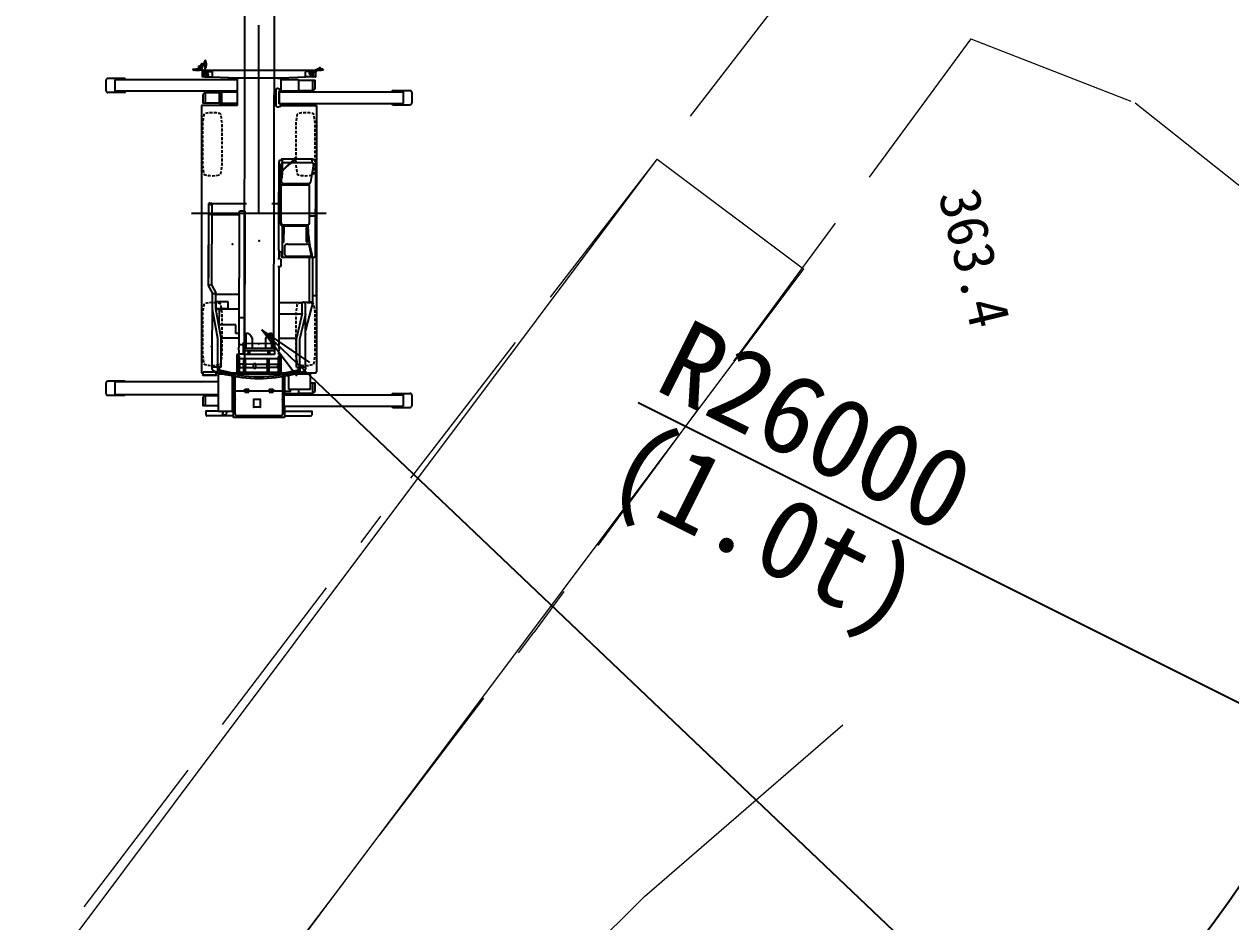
# Model space of a CAD drawing. Header units: millimetres. Extents: x -2078669 to -1085629, y -5987148 to 310365.
# Drawn here: x -1668783 to -1642407, y -5047794 to -5028176 of the extents above; entities that cross this region are included whole.
import ezdxf

# ---------------------------------------------------------------- set-up
doc = ezdxf.new("R2010")
doc.units = ezdxf.units.MM
doc.header["$LTSCALE"] = 500
doc.header["$PDSIZE"] = 300
doc.linetypes.add('DASHED2', pattern=[0.375, 0.25, -0.125])
doc.layers.get('Defpoints').update_dxf_attribs({"color": 153})
for name, color, linetype, lineweight in [('D-BGD', 7, 'Continuous', 13), ('D-BYP-STR8', 5, 'Continuous', 25), ('D-BYP-STRB', 5, 'Continuous', 25)]:
    doc.layers.add(name, color=color, linetype=linetype, lineweight=lineweight)
doc.styles.add('MS ゴシック', font='MS Gothic.ttf')
doc.dimstyles.new('DIM-500-F', dxfattribs={"dimscale": 500, "dimtxt": 3.5, "dimasz": 2.5, "dimexe": 0, "dimexo": 2, "dimgap": 0.8, "dimtad": 1, "dimdec": 0, "dimzin": 0, "dimdsep": 46, "dimtxsty": 'MS ゴシック', "dimblk": 'OPEN', "dimcen": 0.1, "dimclrd": 256, "dimclre": 256, "dimclrt": 256, "dimaunit": 1, "dimadec": 4, "dimazin": 0, "dimtfac": 1, "dimtdec": 0, "dimtmove": 2, "dimatfit": 3, "dimldrblk": 'OPEN', "dimfxl": 1, "dimtolj": 1, "dimtzin": 0, "dimlwd": -1, "dimlwe": -1, "dimarcsym": 2})

# ---------------------------------------------------------------- blocks, each defined once
blk = doc.blocks.new('河川平面')
at = {"layer": 'D-BGD', "linetype": 'Continuous'}
for p, q in [((1659033, -2789720, 363439), (1656740, -2792687, 363467)), ((1662877, -2790999, 363310), (1660652, -2794018, 363366)), ((1662877, -2790999, 363310), (1666372, -2792357, 363310)), ((1666469, -2792395, 363310), (1669405, -2794727, 363268)), ((1655975, -2793677, 363477), (1653682, -2796644, 363505)), ((1659912, -2795023, 363384), (1657688, -2798043, 363440)), ((1652918, -2797632, 363514), (1650625, -2800600, 363542)), ((1656947, -2799049, 363459), (1654723, -2802068, 363515)), ((1649548, -2802003, 363555), (1649983, -2801431, 363550)), ((1646522, -2805984, 363586), (1648791, -2802998, 363563)), ((1653982, -2803074, 363533), (1653320, -2803972, 363550)), ((1652985, -2804413, 363554), (1653320, -2803972, 363550)), ((1649960, -2808395, 363586), (1652229, -2805409, 363562)), ((1643496, -2809964, 363618), (1645766, -2806979, 363594)), ((1646936, -2812378, 363618), (1649204, -2809391, 363594))]:
    blk.add_line(p, q, dxfattribs=at)
at = {"layer": 'D-BGD', "linetype": 'Continuous', "elevation": 363000, "flags": 128}
blk.add_lwpolyline([(1651945, -2813512), (1655746, -2809743), (1660081, -2805985)], dxfattribs=at)
at = {"layer": 'D-BGD', "linetype": 'Continuous', "flags": 128}
for points in [[(1624340, -2870692), (1622973, -2865288), (1622060, -2860204), (1621936, -2855896), (1622101, -2850193), (1622392, -2845766), (1623449, -2840970), (1624701, -2837344), (1626776, -2832753), (1629062, -2829134), (1631526, -2825504), (1635922, -2820190), (1637930, -2817762), (1645470, -2807698), (1656020, -2793627), (1659220, -2796026)], [(1659220, -2796026), (1648671, -2810097), (1641073, -2820237), (1639084, -2822643), (1634729, -2827907), (1632408, -2831326), (1630307, -2834654), (1628422, -2838824), (1627305, -2842057), (1626363, -2846332), (1626097, -2850383), (1625937, -2855896), (1626050, -2859790), (1626886, -2864443), (1628320, -2870115), (1628491, -2870692)]]:
    blk.add_lwpolyline(points, dxfattribs=at)
at = {"layer": 'D-BGD', "linetype": 'Continuous', "style": 'MS ゴシック'}
blk.add_text('363.4', height=900, rotation=283.6694, dxfattribs=at).set_placement((1662163, -2794404))
blk = doc.blocks.new('A$Cd970f3e8')
at = {"layer": 'D-BYP-STRB'}
for p, q in [((13696, 6288), (13696, 6643)), ((13739, 6686), (13961, 6686)), ((14004, 6288), (14004, 6643)), ((20313, 6288), (20313, 6643)), ((20356, 6686), (20579, 6686)), ((20621, 6288), (20621, 6643)), ((13721, 3783), (13721, 6494)), ((13721, 6494), (13979, 6494)), ((13979, 3783), (13979, 6494)), ((20342, 3897), (20342, 6494)), ((20342, 6494), (20593, 6494)), ((20593, 3897), (20593, 6494)), ((13236, 4748), (13234, 4746)), ((13236, 4748), (13241, 4748)), ((16372, 1873), (16372, 4813)), ((13189, 4668), (13189, 4683)), ((13189, 4683), (13228, 4683)), ((13228, 4668), (13189, 4668)), ((13230, 4616), (13200, 4668)), ((13228, 4666), (13227, 4668)), ((13229, 4728), (13228, 4725)), ((13228, 4725), (13228, 4723)), ((13228, 4723), (13228, 4722)), ((13228, 4722), (13228, 4720)), ((13228, 4720), (13228, 4719)), ((13228, 4719), (13228, 4718)), ((13228, 4718), (13228, 4717)), ((13228, 4717), (13228, 4716)), ((13228, 4716), (13228, 4715)), ((13228, 4715), (13228, 4714)), ((13228, 4714), (13228, 4714)), ((13228, 4714), (13228, 4713)), ((13228, 4713), (13228, 4712)), ((13228, 4712), (13228, 4712)), ((13228, 4712), (13228, 4711)), ((13228, 4711), (13228, 4711)), ((13228, 4711), (13228, 4710)), ((13228, 4641), (13228, 4710)), ((13228, 4710), (13228, 4710)), ((13228, 4641), (13228, 4640)), ((13228, 4640), (13228, 4640)), ((13228, 4640), (13228, 4639)), ((13228, 4639), (13228, 4639)), ((13228, 4639), (13228, 4638)), ((13228, 4638), (13228, 4637)), ((13228, 4637), (13228, 4637)), ((13228, 4637), (13228, 4636)), ((13228, 4636), (13228, 4635)), ((13228, 4635), (13228, 4634)), ((13228, 4634), (13228, 4633)), ((13228, 4633), (13228, 4632)), ((13228, 4632), (13228, 4631)), ((13228, 4631), (13228, 4630)), ((13228, 4630), (13228, 4628)), ((13228, 4628), (13228, 4626)), ((13228, 4626), (13229, 4624)), ((13230, 4734), (13229, 4731)), ((13229, 4731), (13229, 4728)), ((13229, 4624), (13229, 4621)), ((13229, 4621), (13230, 4617)), ((13231, 4738), (13230, 4734)), ((13230, 4617), (13230, 4613)), ((13230, 4613), (13232, 4608)), ((13232, 4743), (13231, 4738)), ((13234, 4746), (13232, 4743)), ((13232, 4608), (13234, 4604)), ((13234, 4604), (13236, 4603)), ((13241, 4603), (13236, 4603)), ((13315, 4468), (13237, 4603)), ((13246, 4739), (13246, 4744)), ((13335, 4480), (13246, 4635)), ((13246, 4607), (13246, 4612)), ((13256, 4570), (13256, 3343)), ((13278, 4579), (13394, 4579)), ((13279, 4521), (13279, 4365)), ((13306, 4531), (13385, 4531)), ((13395, 4521), (13395, 4365)), ((13398, 4575), (13398, 4560)), ((13398, 4560), (13423, 3813)), ((13472, 4565), (13472, 4212)), ((13655, 4571), (13477, 4571)), ((13693, 4519), (13477, 4519)), ((13693, 4532), (13655, 4571)), ((13698, 4532), (13693, 4532)), ((13698, 4532), (13698, 4212)), ((14023, 4600), (19843, 4600)), ((14023, 3813), (14023, 4600)), ((15195, 4509), (15195, 4158)), ((15269, 4509), (15195, 4509)), ((17309, 4582), (15249, 4586)), ((15268, 4059), (15269, 4509)), ((15303, 4533), (15696, 4474)), ((18173, 4602), (15717, 4607)), ((15717, 4585), (15717, 4607)), ((15807, 4607), (15807, 4585)), ((15807, 4607), (15807, 4585)), ((16436, 4447), (16436, 4584)), ((17282, 4487), (17278, 4487)), ((17286, 4486), (17282, 4487)), ((17290, 4485), (17286, 4486)), ((17293, 4483), (17290, 4485)), ((17333, 3842), (17334, 4557)), ((18314, 4522), (17341, 4523)), ((18172, 4522), (18173, 4602)), ((18175, 4600), (19843, 4600)), ((18315, 4449), (18315, 4520)), ((18322, 4523), (18934, 4363)), ((18322, 4290), (18322, 4522)), ((19863, 2408), (19863, 4581)), ((20089, 4565), (20089, 4470)), ((20272, 4571), (20094, 4571)), ((20310, 4519), (20094, 4519)), ((20310, 4532), (20272, 4571)), ((20316, 4532), (20310, 4532)), ((20316, 4532), (20316, 4212)), ((20699, 3899), (20699, 4497)), ((20703, 4501), (20786, 4501)), ((13289, 4355), (13385, 4355)), ((15724, 3867), (15725, 4440)), ((15753, 3867), (15754, 4415)), ((16436, 4447), (15786, 4448)), ((16595, 4447), (16436, 4447)), ((16628, 3857), (16629, 4421)), ((16650, 4421), (16628, 4421)), ((16649, 3857), (16650, 4421)), ((16906, 4434), (16650, 4421)), ((16998, 4404), (16685, 4405)), ((16998, 4385), (16685, 4386)), ((17052, 3967), (17053, 4385)), ((17054, 4396), (17053, 4393)), ((17053, 4393), (17053, 4391)), ((17053, 4391), (17053, 4389)), ((17053, 4389), (17053, 4387)), ((17053, 4387), (17053, 4384)), ((17053, 4384), (17053, 4382)), ((17055, 4403), (17054, 4401)), ((17054, 4401), (17054, 4398)), ((17054, 4398), (17054, 4396)), ((17056, 4409), (17055, 4406)), ((17055, 4406), (17055, 4403)), ((17057, 4412), (17056, 4409)), ((17058, 4415), (17057, 4412)), ((17059, 4418), (17058, 4415)), ((17060, 4421), (17059, 4418)), ((17062, 4424), (17060, 4421)), ((17063, 4427), (17062, 4424)), ((17066, 4431), (17063, 4427)), ((17068, 4434), (17066, 4431)), ((17071, 4437), (17068, 4434)), ((17074, 4439), (17071, 4437)), ((17078, 4442), (17074, 4439)), ((17081, 4443), (17078, 4442)), ((17297, 4481), (17293, 4483)), ((17300, 4478), (17297, 4481)), ((17302, 4474), (17300, 4478)), ((17304, 4471), (17302, 4474)), ((17306, 4468), (17304, 4471)), ((17308, 4464), (17306, 4468)), ((17309, 4461), (17308, 4464)), ((17310, 4458), (17309, 4461)), ((17311, 4455), (17310, 4458)), ((17312, 4452), (17311, 4455)), ((17313, 4449), (17312, 4452)), ((17313, 4447), (17313, 4449)), ((17314, 4444), (17313, 4447)), ((17314, 4442), (17314, 4444)), ((17314, 4439), (17314, 4442)), ((17315, 4437), (17314, 4439)), ((17314, 3967), (17315, 4429)), ((17315, 4434), (17315, 4437)), ((17315, 4432), (17315, 4434)), ((17315, 4430), (17315, 4432)), ((17315, 4428), (17315, 4430)), ((17315, 4425), (17315, 4428)), ((18315, 4449), (17341, 4451)), ((18323, 4326), (18322, 4323)), ((18322, 4323), (18322, 4319)), ((18569, 4289), (18322, 4290)), ((18324, 4330), (18323, 4326)), ((18325, 4333), (18324, 4330)), ((18327, 4337), (18325, 4333)), ((18329, 4340), (18327, 4337)), ((18331, 4343), (18329, 4340)), ((18329, 3777), (18330, 4290)), ((18333, 4345), (18331, 4343)), ((18336, 4348), (18333, 4345)), ((18339, 4350), (18336, 4348)), ((18341, 4352), (18339, 4350)), ((18344, 4354), (18341, 4352)), ((18347, 4355), (18344, 4354)), ((18350, 4357), (18347, 4355)), ((18353, 4358), (18350, 4357)), ((18356, 4359), (18353, 4358)), ((18359, 4360), (18356, 4359)), ((18362, 4360), (18359, 4360)), ((18365, 4361), (18362, 4360)), ((18367, 4362), (18365, 4361)), ((18370, 4362), (18367, 4362)), ((18373, 4362), (18370, 4362)), ((18376, 4362), (18373, 4362)), ((18379, 4362), (18376, 4362)), ((19741, 4360), (18379, 4362)), ((18569, 4289), (19108, 4166)), ((18580, 4287), (18580, 3783)), ((18585, 4358), (19108, 4239)), ((19742, 4238), (19108, 4239)), ((19741, 4359), (19741, 4360)), ((19742, 4359), (19741, 4359)), ((19742, 4166), (19742, 4359)), ((19748, 4360), (19747, 4208)), ((19819, 4248), (19747, 4248)), ((19748, 4360), (19787, 4360)), ((19901, 4068), (19825, 4331)), ((19863, 4461), (19865, 4464)), ((19863, 4423), (19865, 4421)), ((19889, 4464), (19865, 4464)), ((19889, 4421), (19865, 4421)), ((20232, 4470), (19889, 4470)), ((19889, 2452), (19889, 4470)), ((20232, 4470), (20232, 3996)), ((20805, 3899), (20805, 4482)), ((13463, 4212), (13463, 3822)), ((13707, 4212), (13463, 4212)), ((13707, 4212), (13707, 3822)), ((13707, 3994), (13707, 4096)), ((15182, 4171), (15163, 4152)), ((15163, 4152), (15170, 4145)), ((15172, 4129), (15182, 4119)), ((15202, 4147), (15180, 4126)), ((15180, 4126), (15404, 3896)), ((15182, 4171), (15192, 4160)), ((15192, 4160), (15303, 4009)), ((15195, 4109), (15194, 3859)), ((15268, 3859), (15268, 4036)), ((15303, 4008), (15408, 3900)), ((17052, 3970), (17052, 3968)), ((17052, 3968), (17052, 3966)), ((17052, 3966), (17052, 3964)), ((17052, 3964), (17052, 3961)), ((17052, 3961), (17053, 3959)), ((17053, 3959), (17053, 3957)), ((17053, 3957), (17053, 3954)), ((17314, 3968), (17314, 3970)), ((17314, 3965), (17314, 3968)), ((17314, 3963), (17314, 3965)), ((17314, 3961), (17314, 3963)), ((17314, 3958), (17314, 3961)), ((17314, 3956), (17314, 3958)), ((19741, 4165), (19108, 4166)), ((19113, 4166), (19112, 3779)), ((19747, 4210), (19742, 4210)), ((19817, 4208), (19747, 4208)), ((19804, 4208), (19802, 4208)), ((19802, 4208), (19802, 4208)), ((19805, 4204), (19803, 4203)), ((19804, 4208), (19889, 3827)), ((20232, 3996), (19889, 3996)), ((19936, 4004), (19936, 4005)), ((19937, 4005), (19936, 4005)), ((20324, 4212), (20232, 4212)), ((20266, 4037), (20232, 4037)), ((20266, 3899), (20266, 4037)), ((20324, 4212), (20324, 3929)), ((20324, 3994), (20324, 4097)), ((13423, 3813), (13423, 3343)), ((13423, 3801), (13427, 3801)), ((13427, 3792), (13423, 3792)), ((13427, 3749), (13423, 3749)), ((13427, 3822), (13717, 3822)), ((13427, 3792), (13427, 3822)), ((13427, 3749), (13427, 3792)), ((13651, 3766), (13665, 3813)), ((13665, 3813), (13712, 3813)), ((13692, 3710), (14008, 3710)), ((13712, 3813), (13712, 3779)), ((13712, 3779), (13988, 3779)), ((13721, 3783), (13979, 3783)), ((13988, 3813), (14035, 3813)), ((13988, 3813), (13988, 3779)), ((14049, 3766), (14035, 3813)), ((15194, 3859), (15194, 3846)), ((15268, 3859), (15194, 3859)), ((15210, 3838), (15203, 3838)), ((15218, 3831), (15225, 3802)), ((16560, 3780), (15250, 3782)), ((15273, 3848), (15449, 3848)), ((15689, 3833), (15298, 3833)), ((16563, 3810), (15300, 3812)), ((15403, 3905), (15399, 3901)), ((15402, 3903), (15400, 3901)), ((15400, 3901), (15466, 3834)), ((15402, 3903), (15422, 3883)), ((15405, 3897), (15404, 3896)), ((15408, 3900), (15407, 3899)), ((15412, 3889), (15410, 3887)), ((15410, 3887), (15465, 3832)), ((15422, 3883), (15420, 3881)), ((15425, 3866), (15431, 3860)), ((15427, 3870), (15426, 3870)), ((15426, 3864), (15429, 3861)), ((15437, 3864), (15435, 3862)), ((15435, 3862), (15435, 3861)), ((15488, 3855), (15445, 3855)), ((15458, 3839), (15456, 3837)), ((15461, 3843), (15459, 3841)), ((15462, 3843), (15468, 3836)), ((15488, 3840), (15464, 3841)), ((15471, 3855), (15471, 3841)), ((15472, 3854), (15472, 3842)), ((15488, 3854), (15472, 3854)), ((15472, 3848), (15607, 3847)), ((15488, 3841), (15472, 3842)), ((15488, 3855), (15488, 3854)), ((15488, 3841), (15488, 3840)), ((16563, 3831), (15788, 3832)), ((16174, 3780), (16174, 3627)), ((16563, 3782), (16563, 3831)), ((16563, 3782), (16563, 3831)), ((16594, 3831), (16563, 3831)), ((16595, 3810), (16563, 3810)), ((17186, 3779), (16565, 3780)), ((17333, 3855), (16627, 3857)), ((16997, 3891), (16684, 3892)), ((16997, 3872), (16684, 3873)), ((17053, 3954), (17054, 3952)), ((17054, 3952), (17054, 3949)), ((17054, 3949), (17055, 3946)), ((17055, 3946), (17055, 3943)), ((17055, 3943), (17056, 3941)), ((17056, 3941), (17057, 3938)), ((17057, 3938), (17058, 3934)), ((17058, 3934), (17060, 3931)), ((17060, 3931), (17061, 3928)), ((17061, 3928), (17063, 3924)), ((17063, 3924), (17065, 3921)), ((17065, 3921), (17068, 3918)), ((17068, 3918), (17071, 3915)), ((17071, 3915), (17074, 3912)), ((17074, 3912), (17078, 3910)), ((17078, 3910), (17082, 3909)), ((17082, 3909), (17086, 3909)), ((17281, 3908), (17086, 3909)), ((17192, 3779), (17369, 3779)), ((17210, 3797), (17218, 3822)), ((17324, 3834), (17234, 3834)), ((17281, 3908), (17285, 3909)), ((17285, 3909), (17289, 3910)), ((17289, 3910), (17292, 3912)), ((17292, 3912), (17295, 3915)), ((17295, 3915), (17298, 3918)), ((17298, 3918), (17301, 3921)), ((17301, 3921), (17303, 3924)), ((17303, 3924), (17305, 3927)), ((17305, 3927), (17307, 3931)), ((17307, 3931), (17308, 3934)), ((17308, 3934), (17309, 3937)), ((17309, 3937), (17310, 3940)), ((17310, 3940), (17311, 3943)), ((17311, 3943), (17312, 3946)), ((17312, 3948), (17313, 3951)), ((17312, 3946), (17312, 3948)), ((17313, 3954), (17314, 3956)), ((17313, 3951), (17313, 3954)), ((17369, 3755), (17369, 3811)), ((17377, 3820), (17531, 3819)), ((17540, 3755), (17540, 3811)), ((17540, 3779), (19253, 3776)), ((19365, 3795), (19254, 3775)), ((19365, 3777), (19365, 3799)), ((19467, 3777), (19365, 3777)), ((19886, 3827), (19467, 3828)), ((19467, 3777), (19467, 3828)), ((19632, 3817), (19489, 3817)), ((19489, 3817), (19489, 3790)), ((19852, 3774), (19504, 3774)), ((19548, 2910), (19549, 3774)), ((19548, 2910), (19549, 3774)), ((19629, 3788), (19625, 3817)), ((19632, 3817), (19636, 3788)), ((19777, 3782), (19644, 3782)), ((19658, 3774), (19658, 3758)), ((19764, 3758), (19658, 3758)), ((19672, 3570), (19673, 3758)), ((19750, 3758), (19749, 3570)), ((19765, 3774), (19764, 3758)), ((19785, 3789), (19786, 3817)), ((19875, 3817), (19786, 3817)), ((19794, 3817), (19792, 3789)), ((19808, 3804), (19807, 3804)), ((19807, 3804), (19807, 3803)), ((19807, 3803), (19807, 3802)), ((19807, 3802), (19807, 3802)), ((19807, 3802), (19807, 3801)), ((19807, 3801), (19807, 3801)), ((19807, 3801), (19807, 3800)), ((19807, 3800), (19807, 3800)), ((19807, 3800), (19807, 3800)), ((19807, 3800), (19807, 3800)), ((19807, 3800), (19807, 3799)), ((19807, 3799), (19807, 3799)), ((19807, 3799), (19807, 3799)), ((19807, 3799), (19807, 3799)), ((19807, 3799), (19807, 3799)), ((19807, 3799), (19807, 3799)), ((19807, 3799), (19807, 3799)), ((19807, 3799), (19807, 3798)), ((19807, 3798), (19807, 3798)), ((19807, 3798), (19807, 3798)), ((19807, 3798), (19807, 3798)), ((19807, 3798), (19807, 3798)), ((19807, 3798), (19807, 3798)), ((19807, 3798), (19807, 3798)), ((19807, 3798), (19807, 3798)), ((19807, 3798), (19807, 3798)), ((19807, 3798), (19807, 3797)), ((19807, 3797), (19807, 3797)), ((19807, 3797), (19807, 3797)), ((19807, 3797), (19807, 3797)), ((19807, 3797), (19807, 3797)), ((19807, 3797), (19807, 3797)), ((19807, 3797), (19807, 3797)), ((19807, 3797), (19807, 3797)), ((19807, 3797), (19807, 3796)), ((19807, 3796), (19807, 3796)), ((19807, 3796), (19807, 3796)), ((19807, 3796), (19807, 3796)), ((19807, 3796), (19807, 3795)), ((19807, 3795), (19807, 3795)), ((19807, 3795), (19807, 3795)), ((19807, 3795), (19807, 3794)), ((19807, 3794), (19807, 3794)), ((19807, 3794), (19807, 3793)), ((19807, 3793), (19807, 3793)), ((19807, 3793), (19807, 3792)), ((19807, 3792), (19808, 3791)), ((19845, 3805), (19808, 3805)), ((19808, 3805), (19808, 3804)), ((19845, 3791), (19808, 3791)), ((19808, 3791), (19808, 3791)), ((19850, 2899), (19852, 3784)), ((19864, 2899), (19866, 3784)), ((19875, 3817), (19875, 3789)), ((19889, 3827), (19886, 3827)), ((19886, 3827), (19886, 3824)), ((19889, 3899), (20342, 3899)), ((19889, 3862), (20256, 3862)), ((20256, 3651), (20256, 3862)), ((20258, 3651), (20258, 3862)), ((20258, 3862), (20761, 3862)), ((20342, 3907), (20313, 3907)), ((20329, 3946), (20327, 3946)), ((20342, 3946), (20329, 3946)), ((20354, 3885), (20581, 3885)), ((20463, 3862), (20446, 3862)), ((20464, 3862), (20446, 3862)), ((20593, 3899), (20839, 3899)), ((20805, 3818), (20805, 2868)), ((20839, 3899), (20839, 2787)), ((11932, 3674), (19334, 3660)), ((19334, 3626), (19023, 3627)), ((19126, 3484), (19048, 3530)), ((19126, 3484), (19333, 3484)), ((19199, 3681), (19466, 3681)), ((19199, 3681), (19199, 3661)), ((19227, 3655), (19226, 3031)), ((19334, 3660), (19332, 3025)), ((19334, 3626), (19332, 3059)), ((19385, 3681), (19384, 3004)), ((19385, 3574), (19466, 3573)), ((19385, 3541), (19466, 3541)), ((19466, 3681), (19465, 3004)), ((19848, 3564), (19574, 3565)), ((19574, 3565), (19574, 3562)), ((19847, 3560), (19574, 3560)), ((19574, 3531), (19574, 3529)), ((19847, 3528), (19574, 3529)), ((19575, 3560), (19590, 3555)), ((19590, 3539), (19575, 3534)), ((19847, 3533), (19575, 3533)), ((19651, 3570), (19650, 3565)), ((19650, 3528), (19651, 3523)), ((19771, 3570), (19651, 3570)), ((19770, 3523), (19651, 3523)), ((19672, 3278), (19672, 3523)), ((19749, 3278), (19749, 3523)), ((19771, 3528), (19770, 3523)), ((19771, 3570), (19771, 3565)), ((19832, 3554), (19846, 3559)), ((19846, 3533), (19832, 3538)), ((19847, 3528), (19847, 3531)), ((19848, 3562), (19848, 3564)), ((20223, 3651), (20290, 3651)), ((20223, 3565), (20223, 3651)), ((20223, 3565), (20290, 3565)), ((20252, 3565), (20252, 3651)), ((20256, 3120), (20256, 3565)), ((20263, 3565), (20263, 3651)), ((20290, 3565), (20290, 3651)), ((20831, 3642), (20839, 3642)), ((16372, 3343), (12269, 3343)), ((13256, 3343), (13256, 2136)), ((13423, 3343), (13423, 2663)), ((19048, 3157), (19126, 3202)), ((19333, 3201), (19126, 3202)), ((19759, 3278), (19661, 3278)), ((19661, 3224), (19661, 3278)), ((19759, 3224), (19661, 3224)), ((19671, 3056), (19672, 3224)), ((19748, 3056), (19749, 3224)), ((19759, 3224), (19759, 3278)), ((20446, 3372), (20446, 3229)), ((20612, 3378), (20451, 3378)), ((20452, 3224), (20612, 3224)), ((20618, 3372), (20618, 3229)), ((19332, 3025), (11931, 3038)), ((16173, 3070), (16171, 2312)), ((16328, 3032), (19548, 3026)), ((16328, 3032), (16328, 2915)), ((19254, 2910), (16328, 2915)), ((16405, 2313), (16406, 2915)), ((18149, 2912), (18149, 2647)), ((18476, 2911), (18476, 2480)), ((18664, 3027), (18664, 2911)), ((19002, 2909), (19002, 2840)), ((19022, 3060), (19332, 3059)), ((19110, 2906), (19110, 2520)), ((19168, 2910), (19168, 2908)), ((19198, 3025), (19198, 3005)), ((19465, 3004), (19198, 3005)), ((19253, 3020), (19252, 2910)), ((19252, 3020), (19252, 2916)), ((19252, 3020), (19252, 2910)), ((19254, 2910), (19363, 2891)), ((19466, 2908), (19363, 2908)), ((19363, 2908), (19363, 2886)), ((19465, 3144), (19384, 3144)), ((19465, 3111), (19384, 3112)), ((19455, 3012), (19455, 2908)), ((19466, 2908), (19466, 2857)), ((19502, 2910), (19850, 2910)), ((19847, 3051), (19573, 3051)), ((19573, 3051), (19573, 3048)), ((19846, 3046), (19573, 3046)), ((19846, 3019), (19573, 3019)), ((19573, 3017), (19573, 3015)), ((19847, 3014), (19573, 3015)), ((19575, 3046), (19589, 3041)), ((19589, 3025), (19575, 3020)), ((19642, 2902), (19776, 2902)), ((19650, 3056), (19649, 3051)), ((19649, 3015), (19650, 3009)), ((19770, 3056), (19650, 3056)), ((19770, 3009), (19650, 3009)), ((19763, 2926), (19656, 2926)), ((19656, 2926), (19656, 2910)), ((19671, 2926), (19671, 3009)), ((19748, 2926), (19748, 3009)), ((19763, 2926), (19763, 2910)), ((19770, 3056), (19770, 3051)), ((19770, 3014), (19770, 3009)), ((19831, 3040), (19845, 3046)), ((19845, 3019), (19831, 3024)), ((19847, 3048), (19847, 3051)), ((19847, 3014), (19847, 3017)), ((20290, 3120), (20223, 3120)), ((20223, 3035), (20223, 3120)), ((20290, 3035), (20223, 3035)), ((20252, 3035), (20252, 3120)), ((20256, 2824), (20256, 3035)), ((20258, 2824), (20258, 3035)), ((20263, 3035), (20263, 3120)), ((20290, 3035), (20290, 3120)), ((13423, 2872), (13398, 2126)), ((13427, 2864), (14023, 2864)), ((13459, 2864), (13459, 192)), ((13711, 2864), (13711, 192)), ((13728, 2864), (13728, 2474)), ((13972, 2474), (13972, 2864)), ((14023, 2864), (14023, 2085)), ((18149, 2646), (18149, 2399)), ((18466, 2668), (18309, 2668)), ((18309, 2668), (18309, 2411)), ((18466, 2668), (18465, 2411)), ((18817, 2841), (18816, 2477)), ((19002, 2840), (18817, 2841)), ((19466, 2857), (19466, 2874)), ((19466, 2874), (19487, 2874)), ((19466, 2860), (19885, 2859)), ((19487, 2895), (19487, 2868)), ((19487, 2868), (19874, 2867)), ((19624, 2867), (19627, 2897)), ((19635, 2896), (19631, 2867)), ((19785, 2867), (19783, 2895)), ((19791, 2895), (19792, 2867)), ((19798, 2475), (19885, 2859)), ((19806, 2892), (19805, 2891)), ((19805, 2891), (19805, 2890)), ((19805, 2890), (19805, 2890)), ((19805, 2890), (19805, 2889)), ((19805, 2889), (19805, 2889)), ((19805, 2889), (19805, 2889)), ((19805, 2889), (19805, 2888)), ((19805, 2888), (19805, 2888)), ((19805, 2888), (19805, 2888)), ((19805, 2888), (19805, 2887)), ((19805, 2887), (19805, 2887)), ((19805, 2887), (19805, 2887)), ((19805, 2887), (19805, 2887)), ((19805, 2887), (19805, 2887)), ((19805, 2887), (19805, 2887)), ((19805, 2887), (19805, 2887)), ((19805, 2887), (19805, 2886)), ((19805, 2886), (19805, 2886)), ((19805, 2886), (19805, 2886)), ((19805, 2886), (19805, 2886)), ((19805, 2886), (19805, 2886)), ((19805, 2886), (19805, 2886)), ((19805, 2886), (19805, 2886)), ((19805, 2886), (19805, 2886)), ((19805, 2886), (19805, 2886)), ((19805, 2886), (19805, 2885)), ((19805, 2885), (19805, 2885)), ((19805, 2885), (19805, 2885)), ((19805, 2885), (19805, 2885)), ((19805, 2885), (19805, 2885)), ((19805, 2885), (19805, 2885)), ((19805, 2885), (19805, 2885)), ((19805, 2885), (19805, 2885)), ((19805, 2885), (19805, 2884)), ((19805, 2884), (19805, 2884)), ((19805, 2884), (19805, 2884)), ((19805, 2884), (19805, 2884)), ((19805, 2884), (19805, 2883)), ((19805, 2883), (19805, 2883)), ((19805, 2883), (19805, 2883)), ((19805, 2883), (19805, 2882)), ((19805, 2882), (19805, 2882)), ((19805, 2882), (19805, 2881)), ((19805, 2881), (19805, 2881)), ((19805, 2881), (19806, 2880)), ((19807, 2893), (19806, 2892)), ((19806, 2892), (19806, 2892)), ((19806, 2880), (19806, 2879)), ((19806, 2879), (19843, 2879)), ((19806, 2879), (19806, 2879)), ((19807, 2893), (19843, 2893)), ((19874, 2894), (19874, 2867)), ((20256, 2824), (19889, 2824)), ((20076, 2787), (19889, 2787)), ((19889, 2755), (20701, 2755)), ((20048, 2787), (20048, 2778)), ((20048, 2778), (20076, 2778)), ((20050, 2787), (20050, 2778)), ((20076, 2788), (20076, 2755)), ((20080, 2788), (20080, 2755)), ((20316, 2801), (20089, 2801)), ((20316, 2797), (20089, 2797)), ((20761, 2824), (20258, 2824)), ((20324, 2788), (20324, 2755)), ((20328, 2788), (20328, 2755)), ((20839, 2787), (20328, 2787)), ((20328, 2778), (20359, 2778)), ((20359, 2787), (20359, 2778)), ((20446, 2824), (20463, 2824)), ((20446, 2824), (20464, 2824)), ((20589, 2755), (20589, 2787)), ((20621, 2817), (20621, 2824)), ((20699, 2787), (20699, 2755)), ((20701, 2452), (20701, 2755)), ((20701, 2645), (20792, 2621)), ((20805, 2787), (20805, 2204)), ((13728, 2474), (13972, 2474)), ((13735, 2522), (13966, 2522)), ((13735, 2511), (13735, 2522)), ((13735, 2511), (13966, 2511)), ((13737, 2154), (13737, 2474)), ((13963, 2120), (13963, 2474)), ((13966, 2511), (13966, 2522)), ((17939, 2310), (18115, 2402)), ((18128, 2402), (18115, 2402)), ((18128, 2327), (18128, 2402)), ((18135, 2399), (18134, 2327)), ((18464, 2399), (18135, 2399)), ((18465, 2411), (18309, 2411)), ((19106, 2520), (18464, 2399)), ((19112, 2447), (18471, 2326)), ((18474, 2401), (18475, 2478)), ((18816, 2477), (18475, 2478)), ((19738, 2519), (19106, 2520)), ((19739, 2446), (19112, 2447)), ((19738, 2519), (19738, 2518)), ((19739, 2518), (19738, 2325)), ((19739, 2518), (19738, 2518)), ((19739, 2474), (19744, 2474)), ((19744, 2476), (19744, 2324)), ((19744, 2476), (19814, 2475)), ((19744, 2436), (19816, 2436)), ((19799, 2476), (19801, 2475)), ((19821, 2352), (19898, 2615)), ((19848, 2411), (19848, 2123)), ((19913, 2408), (19848, 2408)), ((19863, 2452), (20701, 2452)), ((19913, 2415), (19913, 2119)), ((19925, 2415), (19913, 2415)), ((19925, 2415), (19925, 2119)), ((20063, 2452), (20063, 192)), ((20342, 2452), (20342, 192)), ((20354, 2154), (20354, 2452)), ((20359, 2154), (20359, 2452)), ((20576, 2115), (20576, 2452)), ((20581, 2120), (20581, 2452)), ((20699, 2452), (20699, 2189)), ((20701, 2562), (20772, 2543)), ((20792, 2621), (20772, 2543)), ((13041, 2177), (13038, 2171)), ((13038, 2171), (13038, 2166)), ((13038, 2166), (13043, 2160)), ((13048, 2181), (13041, 2177)), ((13043, 2160), (13050, 2156)), ((13047, 2170), (13045, 2165)), ((13045, 2165), (13047, 2160)), ((13052, 2174), (13047, 2170)), ((13047, 2160), (13051, 2155)), ((13055, 2185), (13048, 2181)), ((13051, 2155), (13058, 2151)), ((13059, 2178), (13052, 2174)), ((13063, 2187), (13055, 2185)), ((13058, 2151), (13065, 2149)), ((13066, 2180), (13059, 2178)), ((13071, 2189), (13063, 2187)), ((13065, 2149), (13072, 2147)), ((13073, 2182), (13066, 2180)), ((13077, 2191), (13071, 2189)), ((13072, 2147), (13078, 2145)), ((13079, 2183), (13073, 2182)), ((13083, 2192), (13077, 2191)), ((13078, 2145), (13084, 2144)), ((13085, 2184), (13079, 2183)), ((13088, 2192), (13083, 2192)), ((13084, 2144), (13089, 2143)), ((13089, 2185), (13085, 2184)), ((13092, 2193), (13088, 2192)), ((13093, 2186), (13089, 2185)), ((13089, 2143), (13093, 2143)), ((13096, 2193), (13092, 2193)), ((13097, 2186), (13093, 2186)), ((13093, 2143), (13096, 2142)), ((13099, 2194), (13096, 2193)), ((13096, 2142), (13100, 2142)), ((13100, 2187), (13097, 2186)), ((13102, 2194), (13099, 2194)), ((13103, 2187), (13100, 2187)), ((13100, 2142), (13103, 2142)), ((13105, 2194), (13102, 2194)), ((13106, 2187), (13103, 2187)), ((13103, 2142), (13105, 2142)), ((13107, 2194), (13105, 2194)), ((13105, 2142), (13108, 2141)), ((13108, 2187), (13106, 2187)), ((13110, 2195), (13107, 2194)), ((13110, 2187), (13108, 2187)), ((13108, 2141), (13110, 2141)), ((13113, 2133), (13109, 2132)), ((13109, 2132), (13109, 2119)), ((13115, 2106), (13109, 2119)), ((13112, 2195), (13110, 2195)), ((13112, 2187), (13110, 2187)), ((13110, 2141), (13112, 2141)), ((13114, 2195), (13112, 2195)), ((13114, 2187), (13112, 2187)), ((13112, 2141), (13114, 2141)), ((13139, 2133), (13113, 2133)), ((13116, 2195), (13114, 2195)), ((13116, 2188), (13114, 2187)), ((13114, 2141), (13116, 2141)), ((13118, 2195), (13116, 2195)), ((13118, 2188), (13116, 2188)), ((13116, 2141), (13117, 2141)), ((13117, 2141), (13119, 2141)), ((13119, 2195), (13118, 2195)), ((13119, 2188), (13118, 2188)), ((13121, 2195), (13119, 2195)), ((13121, 2188), (13119, 2188)), ((13122, 2146), (13119, 2133)), ((13119, 2141), (13121, 2141)), ((13123, 2195), (13121, 2195)), ((13122, 2188), (13121, 2188)), ((13124, 2188), (13122, 2188)), ((13123, 2151), (13122, 2151)), ((13122, 2151), (13122, 2150)), ((13122, 2150), (13122, 2146)), ((13122, 2150), (13122, 2150)), ((13125, 2195), (13123, 2195)), ((13124, 2151), (13123, 2151)), ((13123, 2151), (13123, 2151)), ((13125, 2188), (13124, 2188)), ((13125, 2151), (13124, 2151)), ((13124, 2151), (13124, 2151)), ((13124, 2151), (13124, 2151)), ((13124, 2151), (13124, 2151)), ((13126, 2195), (13125, 2195)), ((13127, 2188), (13125, 2188)), ((13126, 2151), (13125, 2151)), ((13125, 2151), (13125, 2151)), ((13125, 2151), (13125, 2151)), ((13125, 2151), (13125, 2151)), ((13125, 2151), (13125, 2151)), ((13125, 2151), (13125, 2151)), ((13125, 2151), (13125, 2151)), ((13128, 2195), (13126, 2195)), ((13127, 2151), (13126, 2151)), ((13126, 2151), (13126, 2151)), ((13126, 2151), (13126, 2151)), ((13126, 2151), (13126, 2151)), ((13126, 2151), (13126, 2151)), ((13126, 2151), (13126, 2151)), ((13126, 2151), (13126, 2151)), ((13126, 2151), (13126, 2151)), ((13126, 2151), (13126, 2151)), ((13126, 2151), (13126, 2151)), ((13126, 2151), (13126, 2151)), ((13126, 2151), (13126, 2151)), ((13126, 2151), (13126, 2151)), ((13128, 2188), (13127, 2188)), ((13128, 2151), (13127, 2151)), ((13127, 2151), (13127, 2151)), ((13127, 2151), (13127, 2151)), ((13127, 2151), (13127, 2151)), ((13127, 2151), (13127, 2151)), ((13127, 2151), (13127, 2151)), ((13127, 2151), (13127, 2151)), ((13127, 2151), (13127, 2151)), ((13127, 2151), (13127, 2151)), ((13127, 2151), (13127, 2151)), ((13130, 2195), (13128, 2195)), ((13130, 2188), (13128, 2188)), ((13129, 2151), (13128, 2151)), ((13128, 2151), (13128, 2151)), ((13128, 2151), (13128, 2151)), ((13128, 2151), (13128, 2151)), ((13128, 2151), (13128, 2151)), ((13130, 2151), (13129, 2151)), ((13129, 2151), (13129, 2151)), ((13131, 2195), (13130, 2195)), ((13132, 2188), (13130, 2188)), ((13130, 2150), (13130, 2151)), ((13130, 2151), (13130, 2151)), ((13130, 2150), (13130, 2146)), ((13130, 2150), (13130, 2150)), ((13130, 2146), (13134, 2133)), ((13133, 2195), (13131, 2195)), ((13133, 2188), (13132, 2188)), ((13132, 2141), (13133, 2141)), ((13135, 2195), (13133, 2195)), ((13135, 2188), (13133, 2188)), ((13133, 2141), (13135, 2141)), ((13137, 2195), (13135, 2195)), ((13136, 2188), (13135, 2188)), ((13135, 2141), (13137, 2141)), ((13138, 2187), (13136, 2188)), ((13139, 2195), (13137, 2195)), ((13137, 2141), (13139, 2141)), ((13140, 2187), (13138, 2187)), ((13143, 2119), (13138, 2106)), ((13141, 2195), (13139, 2195)), ((13139, 2141), (13141, 2141)), ((13139, 2133), (13143, 2132)), ((13142, 2187), (13140, 2187)), ((13143, 2195), (13141, 2195)), ((13141, 2141), (13143, 2141)), ((13144, 2187), (13142, 2187)), ((13145, 2194), (13143, 2195)), ((13143, 2141), (13145, 2141)), ((13143, 2132), (13143, 2119)), ((13147, 2187), (13144, 2187)), ((13148, 2194), (13145, 2194)), ((13145, 2141), (13147, 2141)), ((13149, 2187), (13147, 2187)), ((13147, 2141), (13150, 2142)), ((13150, 2194), (13148, 2194)), ((13152, 2187), (13149, 2187)), ((13153, 2194), (13150, 2194)), ((13150, 2142), (13153, 2142)), ((13155, 2186), (13152, 2187)), ((13157, 2193), (13153, 2194)), ((13153, 2142), (13156, 2142)), ((13159, 2186), (13155, 2186)), ((13156, 2142), (13160, 2143)), ((13161, 2193), (13157, 2193)), ((13163, 2185), (13159, 2186)), ((13160, 2143), (13164, 2143)), ((13165, 2192), (13161, 2193)), ((13168, 2184), (13163, 2185)), ((13164, 2143), (13169, 2144)), ((13170, 2192), (13165, 2192)), ((13173, 2183), (13168, 2184)), ((13169, 2144), (13174, 2145)), ((13175, 2191), (13170, 2192)), ((13179, 2182), (13173, 2183)), ((13174, 2145), (13180, 2147)), ((13182, 2189), (13175, 2191)), ((13186, 2180), (13179, 2182)), ((13180, 2147), (13187, 2149)), ((13189, 2187), (13182, 2189)), ((13193, 2178), (13186, 2180)), ((13187, 2149), (13194, 2151)), ((13197, 2185), (13189, 2187)), ((13200, 2174), (13193, 2178)), ((13194, 2151), (13201, 2155)), ((13205, 2181), (13197, 2185)), ((13205, 2170), (13200, 2174)), ((13201, 2155), (13206, 2160)), ((13203, 2156), (13210, 2160)), ((13211, 2177), (13205, 2181)), ((13207, 2165), (13205, 2170)), ((13206, 2160), (13207, 2165)), ((13210, 2160), (13214, 2166)), ((13215, 2171), (13211, 2177)), ((13214, 2166), (13215, 2171)), ((13219, 2098), (13340, 2220)), ((13247, 2093), (13357, 2203)), ((13279, 2165), (13279, 2321)), ((13385, 2330), (13289, 2330)), ((13385, 2155), (13309, 2155)), ((13395, 2165), (13395, 2321)), ((13398, 2126), (13398, 2111)), ((13737, 2154), (13742, 2154)), ((13742, 2166), (13958, 2166)), ((13742, 2154), (13780, 2115)), ((13780, 2115), (13958, 2115)), ((16154, 2267), (16154, 2312)), ((16154, 2313), (17939, 2310)), ((16180, 2240), (17787, 2238)), ((16181, 2240), (17956, 2237)), ((16182, 2282), (16182, 2312)), ((16182, 2286), (16182, 2285)), ((16182, 2285), (16182, 2284)), ((16182, 2284), (16182, 2283)), ((16182, 2283), (16182, 2281)), ((16182, 2281), (16182, 2280)), ((16182, 2280), (16182, 2279)), ((16182, 2279), (16182, 2278)), ((16182, 2278), (16182, 2277)), ((16182, 2277), (16182, 2276)), ((16182, 2276), (16182, 2274)), ((16182, 2274), (16182, 2273)), ((16182, 2273), (16183, 2271)), ((16183, 2271), (16183, 2269)), ((16183, 2269), (16183, 2268)), ((16183, 2268), (16183, 2266)), ((16183, 2266), (16184, 2263)), ((16184, 2263), (16184, 2261)), ((16184, 2261), (16185, 2258)), ((16185, 2258), (16186, 2255)), ((16186, 2255), (16187, 2252)), ((16187, 2252), (16188, 2249)), ((16188, 2249), (16190, 2246)), ((16190, 2246), (16192, 2243)), ((16192, 2243), (16195, 2241)), ((16195, 2241), (16198, 2240)), ((16401, 2313), (16401, 2284)), ((16401, 2284), (16401, 2283)), ((16401, 2283), (16401, 2283)), ((16401, 2283), (16401, 2282)), ((16401, 2282), (16401, 2282)), ((16401, 2282), (16401, 2281)), ((16401, 2281), (16401, 2280)), ((16401, 2280), (16401, 2280)), ((16401, 2280), (16401, 2279)), ((16401, 2279), (16401, 2278)), ((16401, 2278), (16401, 2278)), ((16401, 2278), (16401, 2277)), ((16401, 2277), (16401, 2276)), ((16401, 2276), (16401, 2275)), ((16401, 2275), (16401, 2273)), ((16401, 2273), (16401, 2272)), ((16401, 2272), (16401, 2270)), ((16401, 2270), (16401, 2268)), ((16401, 2268), (16402, 2266)), ((16402, 2266), (16402, 2262)), ((16402, 2262), (16402, 2258)), ((16402, 2258), (16403, 2254)), ((16403, 2254), (16404, 2248)), ((16404, 2248), (16406, 2242)), ((16406, 2242), (16409, 2240)), ((17939, 2310), (17956, 2237)), ((17956, 2237), (18128, 2327)), ((19738, 2324), (18134, 2327)), ((19738, 2325), (19738, 2324)), ((19738, 2325), (19738, 2325)), ((19783, 2324), (19744, 2324)), ((19913, 2125), (19848, 2125)), ((19863, 2125), (19863, 2105)), ((19925, 2119), (19913, 2119)), ((20354, 2154), (20359, 2154)), ((20359, 2166), (20576, 2166)), ((20359, 2154), (20398, 2115)), ((20398, 2115), (20576, 2115)), ((20703, 2185), (20786, 2185)), ((13115, 2106), (13115, 2090)), ((13210, 2078), (13126, 2078)), ((13138, 2106), (13138, 2090)), ((13210, 2101), (13138, 2101)), ((13199, 2078), (13165, 2044)), ((13213, 2044), (13182, 2044)), ((13213, 2028), (13182, 2028)), ((13213, 2059), (13197, 2044)), ((13213, 2006), (13213, 2066)), ((13217, 2066), (13213, 2066)), ((13217, 2006), (13213, 2006)), ((13217, 2066), (13225, 2079)), ((13225, 1937), (13217, 2006)), ((13225, 2079), (13225, 2092)), ((13225, 1912), (13225, 1937)), ((13244, 2100), (13234, 2100)), ((13244, 1904), (13234, 1904)), ((13394, 2107), (13275, 2107)), ((14023, 2085), (19843, 2085)), ((13431, 398), (13431, 43)), ((13739, 398), (13739, 43)), ((20048, 398), (20048, 43)), ((20356, 398), (20356, 43)), ((13459, 192), (13711, 192)), ((13474, 0), (13696, 0)), ((20063, 192), (20342, 192)), ((20091, 0), (20313, 0))]:
    blk.add_line(p, q, dxfattribs=at)
at = {"layer": 'D-BYP-STRB', "linetype": 'DASHED2', "ltscale": 0.5, "flags": 128}
for points in [[(15551, 4446), (15536, 4515), (15522, 4546), (15324, 4574), (14412, 4574), (14215, 4546), (14200, 4515), (14185, 4446), (14179, 4361), (14185, 4275), (14200, 4207), (14215, 4176), (14240, 4173), (14240, 4173), (14412, 4148), (15325, 4148), (15522, 4176), (15536, 4207), (15551, 4275), (15557, 4361)], [(19706, 4361), (19700, 4446), (19685, 4515), (19671, 4546), (19474, 4574), (18561, 4574), (18364, 4546), (18349, 4515), (18335, 4446), (18329, 4361), (18335, 4275), (18349, 4207), (18364, 4176), (18389, 4173), (18389, 4173), (18561, 4148), (19474, 4148), (19671, 4176), (19685, 4207), (19700, 4275)], [(15557, 2325), (15551, 2410), (15536, 2479), (15522, 2510), (15324, 2538), (14412, 2538), (14215, 2510), (14200, 2479), (14185, 2410), (14179, 2325), (14185, 2239), (14200, 2171), (14215, 2140), (14240, 2136), (14240, 2136), (14412, 2112), (15325, 2112), (15522, 2140), (15536, 2171), (15551, 2239)], [(19706, 2325), (19700, 2410), (19685, 2479), (19671, 2510), (19474, 2538), (18561, 2538), (18364, 2510), (18349, 2479), (18335, 2410), (18329, 2325), (18335, 2239), (18349, 2171), (18364, 2140), (18389, 2136), (18389, 2136), (18561, 2112), (19474, 2112), (19671, 2140), (19685, 2171), (19700, 2239)]]:
    blk.add_lwpolyline(points, close=True, dxfattribs=at)
at = {"layer": 'D-BYP-STRB'}
for centre, radius, start, end in [((13739, 6643), 42.8, 90, 180), ((13961, 6643), 42.8, 360, 90), ((20356, 6643), 42.8, 90, 180), ((20579, 6643), 42.8, 360, 90), ((13739, 6288), 42.8, 180, 245.7914), ((13961, 6288), 42.8, 294.1987, 360), ((20356, 6288), 42.8, 180, 250.1338), ((20579, 6288), 42.8, 289.8709, 360), ((13241, 4744), 4.45, 0.0001, 90), ((13209, 4675), 11.6, 41.4429, 138.5571), ((13209, 4675), 11.6, 221.4343, 318.5657), ((13241, 4607), 4.45, 270.0001, 360), ((13244, 4739), 1.71, 270.0001, 0), ((12545, 4675), 702, 354.9309, 5.0691), ((13244, 4612), 1.71, 360, 89.9999), ((13289, 4521), 9.84, 141.9861, 179.9999), ((13325, 4474), 29.9, 142.8806, 97.1475), ((13385, 4521), 9.84, 360, 89.2903), ((13394, 4575), 3.94, 359.9848, 90), ((13477, 4565), 5.13, 89.9999, 180), ((14043, 4581), 19.7, 90, 180), ((15273, 4502), 75.9, 164.7498, 172.3237), ((15255, 4504), 57.8, 172.3237, 174.6913), ((15281, 4500), 83.6, 161.2186, 164.7498), ((15409, 4456), 219, 157.6874, 161.2186), ((15464, 4433), 279, 154.9009, 157.6874), ((15337, 4493), 139, 152.1144, 154.9009), ((15312, 4506), 110, 145.4701, 152.1144), ((15271, 4534), 60.7, 138.8258, 145.4701), ((15263, 4541), 49.6, 130.6341, 138.8258), ((15253, 4553), 34.2, 122.4423, 130.6341), ((15250, 4558), 28.7, 106.1696, 122.4423), ((15249, 4561), 24.9, 89.8969, 106.1696), ((15249, 3505), 1081, 89.2785, 89.7971), ((15249, 3506), 1080, 89.2785, 89.7971), ((15248, 3486), 1100, 88.7599, 89.2785), ((15248, 3486), 1101, 88.7599, 89.2785), ((15299, 4504), 29.9, 81.4166, 169.5861), ((15248, 3485), 1101, 88.2127, 88.7599), ((15248, 3485), 1101, 88.2127, 88.7599), ((17654, 2322), 2213, 102.187, 102.5057), ((17678, 2208), 2329, 101.8684, 102.187), ((17644, 2372), 2162, 101.4943, 101.8684), ((17531, 2927), 1595, 101.1202, 101.4943), ((17944, 1058), 3509, 100.0082, 101.8749), ((17944, 1041), 3509, 100.9387, 101.8749), ((17525, 2956), 1566, 100.8522, 101.1202), ((17894, 1030), 3527, 100.5841, 100.8522), ((17502, 3129), 1391, 99.8246, 100.5841), ((17308, 4557), 25.7, 359.8968, 89.8968), ((18314, 4520), 1.71, 359.8955, 89.8952), ((19843, 4581), 19.7, 0, 90), ((20094, 4565), 5.13, 89.9999, 180), ((20703, 4497), 3.94, 90, 180), ((20786, 4482), 19.1, 360, 90), ((13289, 4365), 9.84, 180, 269.9998), ((13325, 4474), 11.6, 210, 28.0297), ((13385, 4365), 9.84, 270, 359.9999), ((15691, 4440), 34.2, 359.8954, 81.4166), ((15788, 4414), 34.2, 93.1937, 178.5495), ((16595, 4413), 34.2, 14.3744, 89.8968), ((16685, 4395), 9.41, 89.8968, 269.8968), ((16876, 5892), 1458, 270.7503, 271.8216), ((16893, 5361), 927, 271.8216, 272.8928), ((16897, 5270), 836, 272.8928, 273.8319), ((16907, 5133), 699, 273.8319, 274.7709), ((16911, 5081), 646, 274.7709, 276.4926), ((16919, 5012), 576, 276.4926, 278.2142), ((16998, 4395), 9.41, 269.8969, 89.8968), ((16938, 4881), 444, 278.2142, 280.1215), ((16970, 4701), 262, 280.1215, 282.0288), ((16973, 4686), 246, 282.0288, 283.2628), ((16906, 4970), 538, 283.2628, 284.4969), ((16903, 4983), 551, 284.4969, 284.8183), ((16339, 7113), 2754, 284.8183, 285.1397), ((18315, -189), 4810, 105.0344, 105.1397), ((17317, 3527), 962, 104.929, 105.0344), ((17309, 3540), 931, 104.929, 105.0388), ((17414, 3164), 1338, 104.5564, 104.929), ((17836, 1535), 3020, 104.1839, 104.5564), ((17818, 1593), 2944, 104.1839, 104.5564), ((18104, 478), 4111, 103.9458, 104.1839), ((18092, 507), 4064, 103.9458, 104.1839), ((17720, 2022), 2521, 103.7078, 103.9458), ((17731, 1959), 2568, 103.7078, 103.9458), ((17710, 2065), 2476, 103.4123, 103.7078), ((17724, 1988), 2537, 103.4123, 103.7078), ((17765, 1834), 2714, 103.1169, 103.4123), ((17751, 1876), 2653, 103.1169, 103.4123), ((17738, 1950), 2594, 102.8113, 103.1169), ((17725, 1989), 2536, 102.8113, 103.1169), ((17681, 2179), 2341, 102.5057, 102.8113), ((17669, 2252), 2284, 102.5057, 102.8113), ((17665, 2253), 2266, 102.187, 102.5057), ((17667, 2243), 2277, 101.8684, 102.187), ((17636, 2392), 2124, 101.4943, 101.8684), ((17538, 2873), 1634, 101.1202, 101.4943), ((17511, 3012), 1491, 100.8522, 101.1202), ((17908, 939), 3602, 100.5841, 100.8522), ((17497, 3140), 1363, 99.8246, 100.5841), ((19787, 4321), 39.4, 16.0901, 89.8968), ((19819, 4208), 39.4, 16.0902, 89.8968), ((15167, 4142), 4.28, 329.0464, 44.3645), ((15179, 4135), 8.93, 149.0481, 279.8533), ((15188, 4125), 8.93, 224.3712, 279.8535), ((15189, 4157), 4.28, 36.1049, 44.3531), ((15306, 4011), 4.28, 216.1587, 224.4074), ((16977, 3347), 2968, 342.9225, 16.8716), ((16977, 3347), 3011, 345.9327, 13.8636), ((13692, 3753), 42.8, 163.0618, 270), ((14008, 3753), 42.8, 270, 16.9382), ((15203, 3846), 8.55, 179.8968, 269.8968), ((15210, 3829), 8.55, 13.2093, 89.8968), ((15250, 3808), 25.7, 193.2093, 269.8969), ((15298, 3863), 29.9, 188.1101, 269.8969), ((15429, 3867), 4.28, 134.371, 224.3711), ((15432, 3864), 4.28, 224.3712, 314.3711), ((15461, 3842), 0.428, 44.3711, 134.371), ((15690, 3867), 34.2, 269.897, 359.8969), ((15787, 3867), 34.2, 179.8968, 269.8967), ((16560, 3782), 2.74, 269.8969, 359.8968), ((16560, 3782), 1.71, 269.8969, 359.8968), ((16560, 3782), 2.74, 269.8968, 359.8968), ((16565, 3782), 1.88, 179.8968, 269.8968), ((16565, 3782), 1.88, 179.8968, 269.8967), ((16565, 3782), 0.855, 179.8968, 269.8968), ((16594, 3865), 34.2, 269.8969, 345.4207), ((16595, 3863), 53.9, 269.8969, 352.6024), ((16684, 3882), 9.41, 89.8968, 269.8968), ((16997, 3882), 9.41, 269.8969, 89.8968), ((17186, 3804), 25.7, 269.8969, 343.0363), ((17234, 3817), 17.1, 89.8967, 163.0362), ((17324, 3842), 8.55, 269.8969, 359.8968), ((17377, 3811), 8.55, 89.9108, 179.8968), ((17531, 3811), 8.55, 359.8969, 89.9108), ((19504, 3790), 15.4, 179.8969, 269.8969), ((19644, 3790), 15.4, 186.094, 269.8918), ((19644, 3790), 7.7, 187.8135, 269.8948), ((19777, 3789), 15.4, 269.8916, 357.1235), ((19777, 3789), 7.7, 269.8864, 356.5122), ((19845, 3784), 20.5, 359.8968, 89.8968), ((19845, 3784), 6.84, 359.8968, 89.8968), ((19860, 3789), 15.4, 291.5378, 359.8968), ((20259, 3950), 68.4, 321.9999, 356.8851), ((20354, 3897), 12.4, 179.9999, 269.9999), ((20581, 3897), 12.4, 270.0001, 0), ((20761, 3818), 44.1, 360, 89.9999), ((19023, 3610), 17.1, 89.8931, 175.1234), ((19091, 3604), 85.5, 175.1238, 239.8975), ((19576, 3562), 2.57, 179.8916, 249.895), ((19576, 3531), 2.57, 109.895, 179.8914), ((19587, 3547), 8.55, 289.897, 69.8968), ((19835, 3546), 8.55, 109.8969, 249.8968), ((19845, 3562), 2.57, 289.8987, 359.9021), ((19845, 3531), 2.57, 359.9022, 69.8986), ((20452, 3372), 5.13, 89.9992, 179.9883), ((20452, 3229), 5.13, 180, 270.0007), ((20612, 3372), 5.13, 0.0117, 89.9992), ((20612, 3229), 5.13, 270.0008, 0), ((19090, 3083), 85.5, 119.8962, 184.6699), ((19022, 3077), 17.1, 184.6703, 269.9006), ((19502, 2895), 15.4, 89.8968, 179.8968), ((19575, 3048), 2.57, 179.8916, 249.895), ((19575, 3017), 2.57, 109.895, 179.8914), ((19586, 3033), 8.55, 289.897, 69.8968), ((19642, 2895), 15.4, 89.9019, 173.6997), ((19642, 2895), 7.7, 89.8989, 171.9802), ((19775, 2894), 15.4, 2.6702, 89.9021), ((19775, 2894), 7.7, 3.2814, 89.9073), ((19834, 3032), 8.55, 109.8969, 249.8968), ((19844, 3048), 2.57, 289.8987, 359.9021), ((19844, 3017), 2.57, 359.9022, 69.8986), ((19858, 2894), 15.4, 359.8968, 68.2559), ((19843, 2899), 6.84, 269.8969, 359.8968), ((19843, 2899), 20.5, 269.8969, 359.8968), ((20020, 2746), 42.8, 12.701, 48.9493), ((20022, 2746), 42.8, 12.701, 48.9493), ((20089, 2788), 12.4, 90, 180), ((20089, 2788), 8.55, 90, 180), ((20316, 2788), 12.4, 359.9999, 89.9999), ((20316, 2788), 8.55, 359.9999, 89.9999), ((20413, 2736), 68.4, 141.9071, 163.5622), ((20761, 2868), 44.1, 270.0001, 360), ((19816, 2475), 39.4, 269.8969, 343.7035), ((13275, 2126), 19.1, 233.2676, 270.0001), ((13289, 2321), 9.84, 90, 179.9999), ((13289, 2165), 9.84, 180, 210.9948), ((13349, 2211), 29.9, 247.8657, 202.1343), ((13349, 2211), 11.6, 315, 134.9999), ((13385, 2321), 9.84, 360, 89.9999), ((13385, 2165), 9.84, 270, 359.9999), ((13394, 2111), 3.94, 270, 0.0152), ((13958, 2120), 5.13, 270, 0), ((16155, 2304), 0.855, 89.7569, 179.8968), ((16181, 2267), 26.5, 179.8968, 269.9015), ((19783, 2363), 39.4, 269.8969, 343.7036), ((20576, 2120), 5.13, 270, 0), ((20703, 2189), 3.94, 180, 269.9999), ((20786, 2204), 19.1, 270, 0), ((13126, 2090), 11.6, 180, 360), ((13173, 2036), 11.6, 41.4347, 318.5664), ((13210, 2090), 11.6, 270, 89.9999), ((13234, 2092), 8.55, 89.9999, 179.9998), ((13234, 1912), 8.55, 180.0003, 270.0002), ((13244, 2098), 2.14, 10.7983, 90.0023), ((13244, 1906), 2.14, 272.2368, 350.7222), ((13245, 2094), 2.14, 269.997, 10.3131), ((12740, 2002), 513, 349.9214, 10.0786), ((13245, 1910), 2.14, 349.6869, 90.003), ((12739, 2002), 516, 10.3126, 10.7979), ((12739, 2002), 516, 349.1959, 349.6875), ((19843, 2105), 19.7, 270.0001, 360), ((13474, 398), 42.8, 109.8781, 180), ((13696, 398), 42.8, 360, 70.1363), ((20091, 398), 42.8, 131.2924, 180), ((20313, 398), 42.8, 360, 48.7016), ((13474, 43), 42.8, 180, 270), ((13696, 43), 42.8, 270, 360), ((20091, 43), 42.8, 180, 270), ((20313, 43), 42.8, 270, 0)]:
    blk.add_arc(centre, radius, start, end, dxfattribs=at)
for p in [(19017, 4361), (16977, 3347), (19227, 3343), (19227, 3343), (19227, 3343), (17053, 2762), (19287, 2305)]:
    blk.add_point(p, dxfattribs=at)
blk = doc.blocks.new('_Open')
at = {"color": 0, "linetype": 'ByBlock', "lineweight": -2}
for p, q in [((-1, 0.167), (0, 0)), ((-1, -0.167), (0, 0)), ((0, 0), (-1, 0))]:
    blk.add_line(p, q, dxfattribs=at)
blk = doc.blocks.new('*D27')
at = {"layer": 'D-BYP-STR8', "transparency": 16777216}
blk.add_line((-1655361, -5036447), (-1641512, -5043368), dxfattribs=at)
at = {"layer": 'Defpoints', "color": 0, "transparency": 16777216}
for p in [(-1663651, -5032303), (-1640394, -5043927)]:
    blk.add_point(p, dxfattribs=at)
at = {"layer": 'D-BYP-STR8', "transparency": 16777216, "xscale": 1250, "yscale": 1250, "zscale": 1250, "rotation": 333.4440167978701}
blk.add_blockref('_Open', (-1640394, -5043927), dxfattribs=at)
at = {"layer": 'D-BYP-STR8', "transparency": 16777216, "char_height": 1750, "attachment_point": 5, "rotation": 333.444, "style": 'MS ゴシック'}
for s, insert in [('\\A1;R26000', (-1651469, -5036966)), ('\\A1;(1.0t)', (-1652675, -5039379))]:
    blk.add_mtext(s, dxfattribs=dict(at, insert=insert))

msp = doc.modelspace()

# ---------------------------------------------------------------- linework, layer by layer
at = {"layer": 'D-BYP-STR8'}
msp.add_circle((-1663651.1, -5032303.4), 26000, dxfattribs=at)

# ---------------------------------------------------------------- block references
at = {"layer": 'D-BGD'}
msp.add_blockref('河川平面', (-3310965.8, -2237499.8), dxfattribs=at)
at = {"layer": 'D-BYP-STR8', "rotation": 270}
msp.add_blockref('A$Cd970f3e8', (-1666994, -5015931.7), dxfattribs=at)

# ---------------------------------------------------------------- dimensions: what is measured, and where the dimension line sits
at = {"layer": 'D-BYP-STR8'}
dim = msp.add_radius_dim(center=(-1663651.1, -5032303.4), mpoint=(-1640394.2, -5043927.2), text='<>\\X(1.0t)', dimstyle='DIM-500-F', override={"dimtmove": 0}, dxfattribs=at)
dim.commit()
dim.dimension.update_dxf_attribs({"geometry": '*D27', "text_midpoint": (-1652039.3, -5038107), "dimtype": 164})

# ---------------------------------------------------------------- leaders
msp.add_leader([(-1663587.5, -5034857.4), (-1642674.4, -5054739.5)], dimstyle='DIM-500-F', dxfattribs=at)

doc.saveas('drawing.dxf')
